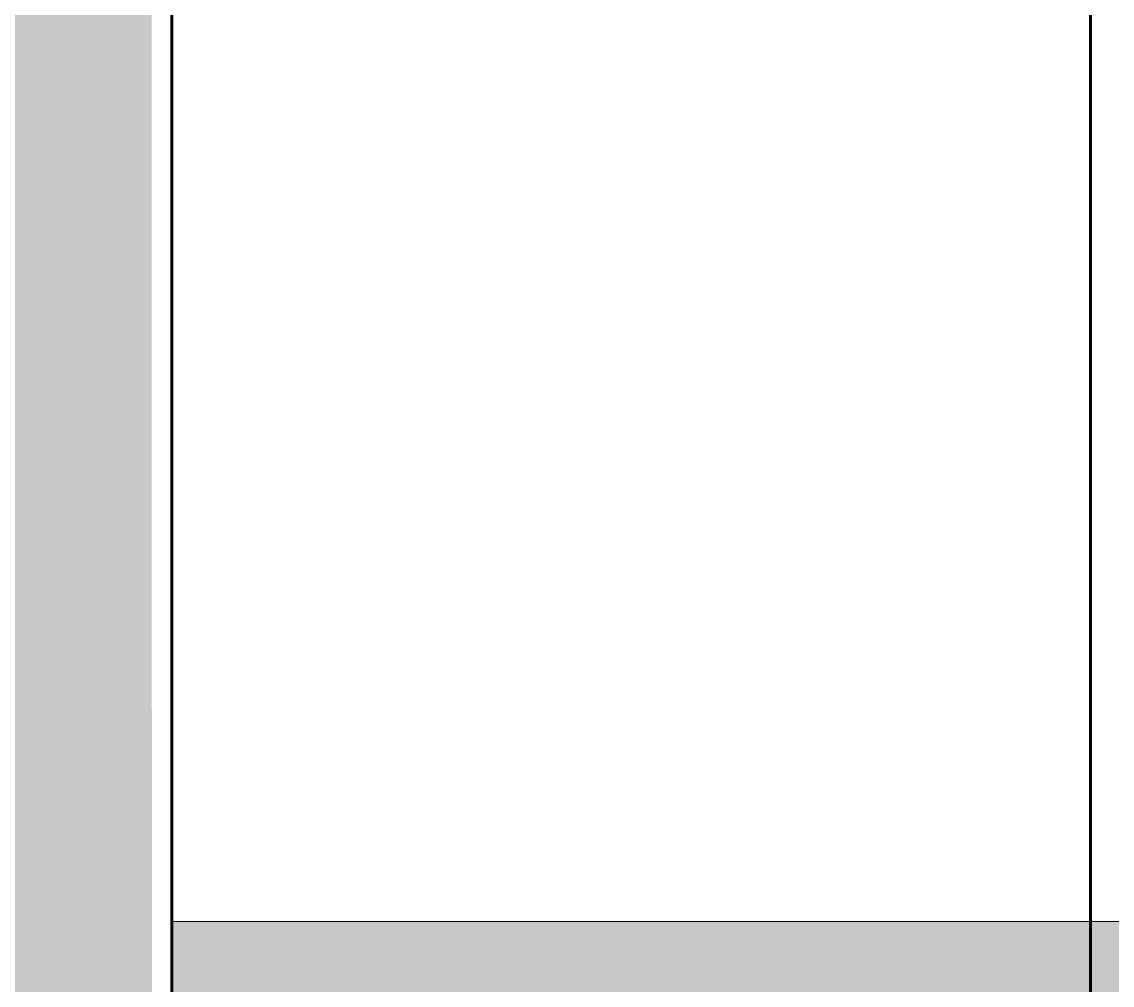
# Model space of a CAD drawing. Header units: inches. Extents: x -4169 to -1846, y 9706 to 12377.
# Drawn here: x -3852.576 to -3851.834, y 10351.296 to 10351.951 of the extents above; entities that cross this region are included whole.
import ezdxf

# ---------------------------------------------------------------- set-up
doc = ezdxf.new("R2010")
doc.units = ezdxf.units.IN
doc.header["$MEASUREMENT"] = 0
for name, color, linetype, lineweight in [('0-1', 7, 'Continuous', 5), ('A-WALL', 113, 'Continuous', 18), ('A-WALL-3', 50, 'Continuous', 60), ('A-WALL-4', 90, 'Continuous', 18), ('A-WALL-PATT-2', 253, 'Continuous', 9), ('A-WALL-PATT-4', 111, 'Continuous', 9), ('I-WALL-3', 2, 'Continuous', 60)]:
    doc.layers.add(name, color=color, linetype=linetype, lineweight=lineweight)
pattern_1 = [(161.57, (0.32, 0.32), (-2.560496185, -0.000537386), [0, -18.214, 2.022, 0]), (18.43, (-0.32, 0.32), (-2.560496185, 0.000537386), [0, -18.214, 2.022, 0]), (108.43, (0.32, 0.32), (1.27922091, -6.400876726), [6.07, -14.166]), (71.57, (-0.32, 0.32), (1.27922091, 6.400876726), [6.07, -14.166])]

# ---------------------------------------------------------------- blocks, each defined once
blk = doc.blocks.new('CTR - 1st Phase - Shell_rvt-1-ENLARGED RCP - 3RD FLOOR PLAN')
at = {"layer": 'A-WALL-PATT-2'}
h = blk.add_hatch(dxfattribs=at)
h.set_pattern_fill('FP_4', color=256, style=0, pattern_type=2)
h.set_pattern_definition(pattern_1)
h.paths.add_polyline_path([(-3853.84785, 10089.8269), (-3852.47374, 10089.8269), (-3852.49261, 10127.1644), (-3856.28624, 10127.1644), (-3856.28624, 10127.7894), (-3857.97374, 10127.7894), (-3857.97374, 10089.8269), (-3854.33886, 10089.8269)], flags=0)
h.paths.add_polyline_path([(-3856.28624, 10166.0019), (-3856.28624, 10166.3769), (-3857.97374, 10166.3769), (-3857.97374, 10166.0019), (-3856.71335, 10166.0019)], flags=0)
h.paths.add_polyline_path([(-3856.28624, 10204.4019), (-3856.28624, 10205.0269), (-3852.47374, 10205.0269), (-3852.49261, 10280.7644), (-3856.28624, 10280.7644), (-3856.28624, 10281.3894), (-3857.97374, 10281.3894), (-3857.97374, 10241.8644), (-3856.28624, 10241.8644), (-3856.28624, 10238.3644), (-3857.97374, 10238.3644), (-3857.97374, 10204.4019), (-3857.17034, 10204.4019)], flags=0)
h.paths.add_polyline_path([(-3857.97374, 10319.4144), (-3856.28624, 10319.4144), (-3856.28624, 10320.0394), (-3852.47374, 10320.0394), (-3852.49261, 10363.8269), (-3857.97374, 10363.8269), (-3857.97374, 10319.50845)], flags=0)
h.paths.add_polyline_path([(-3857.97374, 10390.8269), (-3852.47374, 10390.8269), (-3852.49261, 10434.5519), (-3856.28624, 10434.5519), (-3856.30688, 10435.1769), (-3857.97374, 10435.1769), (-3857.97374, 10399.94212)], flags=0)
h.paths.add_polyline_path([(-3856.28624, 10473.2019), (-3856.28624, 10473.5769), (-3857.97374, 10473.5769), (-3857.97374, 10473.2019), (-3856.42062, 10473.2019)], flags=0)
h.paths.add_polyline_path([(-3857.97374, 10511.6019), (-3856.28624, 10511.6019), (-3856.28624, 10512.2269), (-3852.47374, 10512.2269), (-3852.49261, 10588.1519), (-3856.28624, 10588.1519), (-3856.28624, 10588.7769), (-3857.97374, 10588.7769), (-3857.97374, 10520.59261)], flags=0)
h.paths.add_polyline_path([(-3857.87111, 10626.8019), (-3856.28624, 10626.8019), (-3856.28624, 10627.4269), (-3852.47374, 10627.4269), (-3852.49261, 10664.9519), (-3856.28624, 10664.9519), (-3856.28624, 10665.5769), (-3857.97374, 10665.5769), (-3857.97374, 10626.8019)], flags=0)
h.paths.add_polyline_path([(-3856.48157, 10703.6019), (-3856.28624, 10703.6019), (-3856.28624, 10704.2269), (-3852.47374, 10704.2269), (-3852.49261, 10709.2394), (-3857.97374, 10709.2394), (-3857.97374, 10703.6019), (-3857.01787, 10703.6019)], flags=0)
h.paths.add_polyline_path([(-3857.97374, 10736.2394), (-3852.47374, 10736.2394), (-3852.49261, 10780.1519), (-3856.28624, 10780.1519), (-3856.28624, 10780.7769), (-3857.97374, 10780.7769), (-3857.97374, 10741.78519)], flags=0)
h.paths.add_polyline_path([(-3857.85126, 10818.8019), (-3856.28624, 10818.8019), (-3856.28624, 10819.4269), (-3852.47374, 10819.4269), (-3852.49261, 10857.1394), (-3856.28624, 10857.1394), (-3856.28624, 10857.7644), (-3857.97374, 10857.7644), (-3857.97374, 10818.8019)], flags=0)
h.paths.add_polyline_path([(-3857.97374, 10895.7894), (-3856.28624, 10895.7894), (-3856.28624, 10896.4144), (-3852.47374, 10896.4144), (-3852.49261, 10940.0144), (-3857.97374, 10940.0144), (-3857.97374, 10897.62541)], flags=0)
h.paths.add_polyline_path([(-3857.97374, 10967.0144), (-3852.47374, 10967.0144), (-3852.49261, 11010.9269), (-3856.28624, 11010.9269), (-3856.28624, 11011.5519), (-3857.97374, 11011.5519), (-3857.97374, 10973.03197)], flags=0)
h.paths.add_polyline_path([(-3856.28624, 11049.5769), (-3856.28624, 11049.7644), (-3857.97374, 11049.7644), (-3857.97374, 11049.5769), (-3856.71335, 11049.5769)], flags=0)
h.paths.add_polyline_path([(-3857.97374, 11087.7894), (-3856.28624, 11087.7894), (-3856.28624, 11088.4144), (-3852.47374, 11088.4144), (-3852.49261, 11163.9644), (-3856.28624, 11163.9644), (-3856.28624, 11164.5894), (-3857.97374, 11164.5894), (-3857.97374, 11088.65536)], flags=0)
h.paths.add_polyline_path([(-3856.71335, 11202.6144), (-3856.28624, 11202.6144), (-3856.28624, 11203.2394), (-3852.47374, 11203.2394), (-3852.49261, 11208.75221), (-3857.97374, 11208.75221), (-3857.97374, 11202.6144)], flags=0)
h.paths.add_polyline_path([(-3856.28624, 11235.75221), (-3852.47374, 11235.75221), (-3852.49261, 11279.3519), (-3856.28624, 11279.3519), (-3856.28624, 11279.9769), (-3857.97374, 11279.9769), (-3857.97374, 11235.75221), (-3857.00121, 11235.75221)], flags=0)
h.paths.add_polyline_path([(-3857.42425, 11318.0019), (-3856.28624, 11318.0019), (-3856.28624, 11318.6269), (-3852.47374, 11318.6269), (-3852.49261, 11356.1519), (-3856.28624, 11356.1519), (-3856.28624, 11356.7769), (-3857.97374, 11356.7769), (-3857.97374, 11318.0019)], flags=0)
h.paths.add_polyline_path([(-3857.97374, 11394.8019), (-3856.28624, 11394.8019), (-3856.28624, 11395.4269), (-3852.47374, 11395.4269), (-3852.49261, 11586.3644), (-3856.28624, 11586.3644), (-3856.28624, 11586.9894), (-3857.97374, 11586.9894), (-3857.97374, 11395.3087)], flags=0)
h.paths.add_polyline_path([(-3856.28624, 11625.0144), (-3856.28624, 11625.3894), (-3857.97374, 11625.3894), (-3857.97374, 11625.0144), (-3856.37308, 11625.0144)], flags=0)
h.paths.add_polyline_path([(-3856.71335, 11663.4144), (-3856.28624, 11663.4144), (-3856.28624, 11664.0394), (-3852.47374, 11664.0394), (-3852.49261, 11707.8269), (-3857.97374, 11707.8269), (-3857.97374, 11663.4144)], flags=0)
h.paths.add_polyline_path([(-3854.46298, 11734.8269), (-3852.47374, 11734.8269), (-3852.49261, 11778.3644), (-3856.28624, 11778.3644), (-3856.28624, 11778.9894), (-3857.97374, 11778.9894), (-3857.97374, 11734.8269), (-3854.48882, 11734.8269)], flags=0)
h.paths.add_polyline_path([(-3856.94665, 11817.0144), (-3856.28624, 11817.0144), (-3856.28624, 11817.6394), (-3852.47374, 11817.6394), (-3852.49261, 11893.5644), (-3856.28624, 11893.5644), (-3856.28624, 11894.1894), (-3857.97374, 11894.1894), (-3857.97374, 11817.0144), (-3857.52256, 11817.0144)], flags=0)
h.paths.add_polyline_path([(-3857.97374, 11932.2144), (-3856.28624, 11932.2144), (-3856.28624, 11932.5894), (-3857.97374, 11932.5894)], flags=0)
h.paths.add_polyline_path([(-3856.28624, 11970.6144), (-3856.28624, 11971.2394), (-3852.47374, 11971.2394), (-3852.49261, 12008.5769), (-3857.97374, 12008.5769), (-3857.97374, 11970.6144)], flags=0)
at = {"layer": 'A-WALL-3'}
blk.add_line((-3851.84874, 10435.1769), (-3851.84874, 10319.4144), dxfattribs=at)
at = {"layer": 'A-WALL-4'}
blk.add_line((-3852.47374, 10434.5519), (-3852.47374, 10320.0394), dxfattribs=at)

msp = doc.modelspace()

# ---------------------------------------------------------------- hatches: boundary and pattern name
at = {"layer": 'A-WALL-PATT-4'}
h = msp.add_hatch(dxfattribs=at)
h.set_pattern_fill('FP_1', color=256, style=0, pattern_type=2)
h.set_pattern_definition([(0, (0, 0), (20.48, 5.12), [0.845, -14.515, 0.845, -14.515, -81.92]), (0, (0, 0), (20.48, 5.12), [-30.72, 0.845, -29.875, 0.845, -14.515, -35.84]), (0, (0, 0), (20.48, 5.12), [-76.8, 0.845, -9.395, 0.845, -24.755]), (120, (7.68, 2.56), (-14.67405, 15.1762003), [0.845, -14.515, 0.845, -14.515, -81.92]), (120, (7.68, 2.56), (-14.67405, 15.1762003), [-30.72, 0.845, -29.875, 0.845, -14.515, -35.84]), (120, (7.68, 2.56), (-14.67405, 15.1762003), [-76.8, 0.845, -9.395, 0.845, -24.755]), (240, (10.24, 12.8), (-5.80595, -20.2962003), [0.845, -14.515, 0.845, -14.515, -81.92]), (240, (10.24, 12.8), (-5.80595, -20.2962003), [-30.72, 0.845, -29.875, 0.845, -14.515, -35.84]), (240, (10.24, 12.8), (-5.80595, -20.2962003), [-76.8, 0.845, -9.395, 0.845, -24.755])])
h.paths.add_polyline_path([(-3504.67374, 10351.3394), (-3504.67374, 10351.9644), (-3741.10752, 10351.9644), (-3741.10752, 10351.5894), (-3813.10752, 10351.5894), (-3813.10752, 10351.9644), (-3852.47374, 10351.9644), (-3852.47374, 10351.3394), (-3506.39143, 10351.3394)], flags=0)
h = msp.add_hatch(dxfattribs=at)
h.set_pattern_fill('FP_4', color=256, style=0, pattern_type=2)
h.set_pattern_definition(pattern_1)
h.paths.add_polyline_path([(-3852.47374, 10345.8394), (-3501.92374, 10345.8394), (-3501.92374, 10351.3394), (-3852.47374, 10351.3394), (-3852.47374, 10349.67108)], flags=0)

# ---------------------------------------------------------------- linework, layer by layer
at = {"layer": 'A-WALL'}
msp.add_line((-3852.47374, 10351.3394), (-3504.67374, 10351.3394), dxfattribs=at)
at = {"layer": 'I-WALL-3'}
msp.add_line((-3852.47374, 10344.5894), (-3852.47374, 10352.5894), dxfattribs=at)

# ---------------------------------------------------------------- block references
at = {"layer": '0-1'}
msp.add_blockref('CTR - 1st Phase - Shell_rvt-1-ENLARGED RCP - 3RD FLOOR PLAN', (0, 0), dxfattribs=at)

doc.saveas('drawing.dxf')
